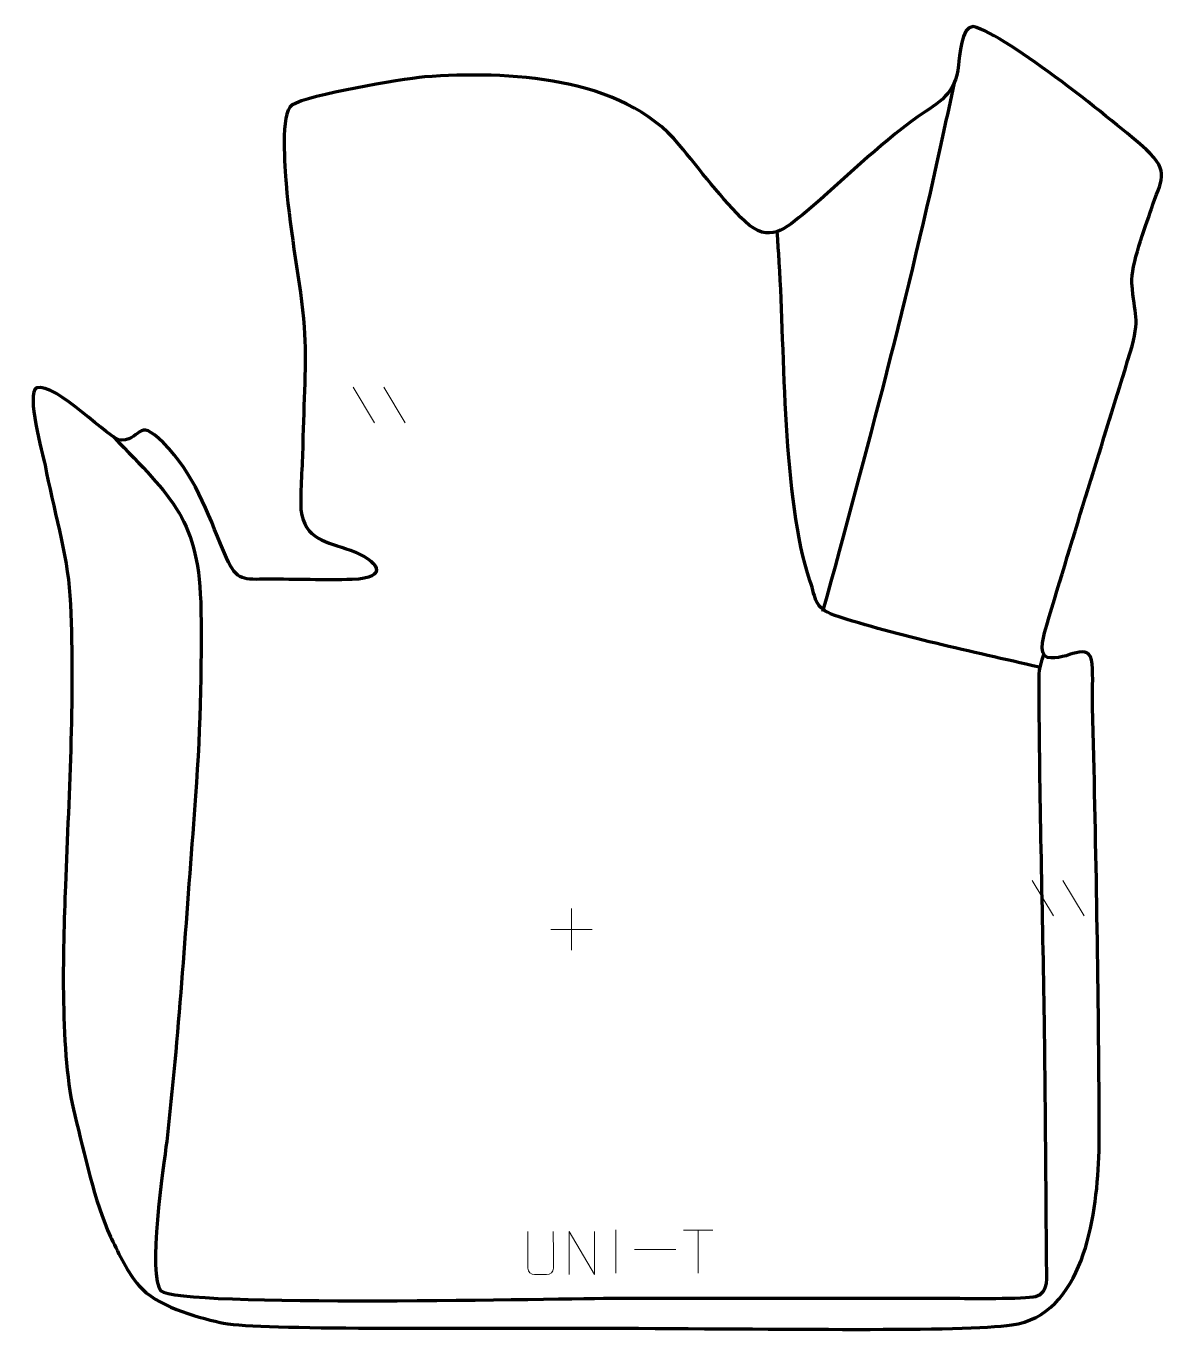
# Model space of a CAD drawing. Header units: millimetres. Extents: x -1112 to -449, y 90 to 846.
import ezdxf

# ---------------------------------------------------------------- set-up
doc = ezdxf.new("R2010")
doc.units = ezdxf.units.MM
doc.header["$MEASUREMENT"] = 0
doc.layers.add('layer 2', color=7, linetype='Continuous')
doc.layers.add('layer 3', color=7, linetype='Continuous')

msp = doc.modelspace()

# ---------------------------------------------------------------- linework, layer by layer
at = {"layer": 'layer 2', "color": 142, "lineweight": 158}
for points, knots in [([(-650.5998, 507.373), (-624.802, 600.7207), (-601.0488, 690.4666), (-580.5411, 785.1081), (-580.5411, 785.1081), (-578.4207, 794.8517), (-576.3023, 804.5955), (-574.1978, 814.3425)], [0, 0, 0, 0, 0.33333333, 0.33333333, 0.33333333, 0.33333333, 1, 1, 1, 1]), ([(-525.4652, 475.1329), (-564.5757, 484.3655), (-606.1884, 492.7811), (-644.2265, 505.2267), (-644.2265, 505.2267), (-655.7606, 509.9245), (-654.2944, 514.0783), (-658.1422, 525.2922), (-658.1422, 525.2922), (-674.0142, 572.673), (-672.5101, 656.6507), (-675.8848, 709.5154), (-675.8848, 709.5154), (-676.1695, 713.9762), (-676.4543, 718.437), (-676.739, 722.8978), (-676.739, 722.8978), (-676.739, 722.8978), (-677.0238, 727.3586), (-677.0238, 727.3586)], [0, 0, 0, 0, 0.16666667, 0.16666667, 0.16666667, 0.16666667, 0.33333333, 0.33333333, 0.33333333, 0.33333333, 0.5, 0.5, 0.5, 0.5, 0.66666667, 0.66666667, 0.66666667, 0.66666667, 1, 1, 1, 1]), ([(-1061.5532, 608.6546), (-1027.2424, 573.097), (-1011.4981, 560.5815), (-1010.7541, 508.0761), (-1010.7541, 508.0761), (-1010.1782, 464.0364), (-1011.5623, 428.308), (-1015.0117, 384.5234), (-1015.0117, 384.5234), (-1019.8451, 322.8338), (-1023.5467, 262.1879), (-1030.5322, 200.5907), (-1030.5322, 200.5907), (-1032.3143, 186.7684), (-1041.869, 122.2494), (-1033.8566, 114.1461), (-1033.8566, 114.1461), (-1024.3502, 104.532), (-797.0639, 109.8462), (-770.3692, 109.8755), (-770.3692, 109.8755), (-705.436, 109.9447), (-640.5029, 109.7983), (-575.5697, 109.8065), (-575.5697, 109.8065), (-567.2647, 109.8095), (-533.1673, 109.3537), (-527.5865, 110.898), (-527.5865, 110.898), (-519.1992, 113.219), (-521.0744, 122.1894), (-521.1202, 129.3867), (-521.1202, 129.3867), (-521.4313, 178.3588), (-521.7165, 227.1312), (-522.4571, 276.1202), (-522.4571, 276.1202), (-523.4135, 338.5635), (-525.2235, 401.3137), (-525.416, 463.725), (-525.416, 463.725), (-525.4428, 472.4192), (-525.4737, 474.252), (-522.7447, 482.5288)], [0, 0, 0, 0, 0.08333333, 0.08333333, 0.08333333, 0.08333333, 0.16666667, 0.16666667, 0.16666667, 0.16666667, 0.25, 0.25, 0.25, 0.25, 0.33333333, 0.33333333, 0.33333333, 0.33333333, 0.41666667, 0.41666667, 0.41666667, 0.41666667, 0.5, 0.5, 0.5, 0.5, 0.58333333, 0.58333333, 0.58333333, 0.58333333, 0.66666667, 0.66666667, 0.66666667, 0.66666667, 0.75, 0.75, 0.75, 0.75, 0.83333333, 0.83333333, 0.83333333, 0.83333333, 1, 1, 1, 1])]:
    msp.add_open_spline(points, degree=3, knots=knots, dxfattribs=at)
at = {"layer": 'layer 3', "color": 242, "lineweight": 158}
msp.add_open_spline([(-881.2994, 816.8822), (-833.3145, 820.1843), (-766.9476, 817.7339), (-733.7371, 777.5965), (-733.7371, 777.5965), (-722.3451, 763.6363), (-708.4299, 745.4095), (-695.7048, 733.1342), (-695.7048, 733.1342), (-681.371, 720.0811), (-672.7845, 728.6063), (-660.0876, 738.9822), (-660.0876, 738.9822), (-637.9931, 757.636), (-619.5735, 776.4575), (-595.8396, 793.7076), (-595.8396, 793.7076), (-583.1563, 802.3198), (-573.7415, 806.9425), (-572.0901, 823.6082), (-572.0901, 823.6082), (-571.6194, 828.3584), (-570.4808, 846.2682), (-563.675, 846.0502), (-563.675, 846.0502), (-543.4794, 840.9446), (-480.313, 789.7745), (-463.5194, 774.9052), (-463.5194, 774.9052), (-449.1212, 761.2924), (-454.9486, 757.5182), (-460.4057, 740.4423), (-460.4057, 740.4423), (-463.9579, 729.5738), (-472.3302, 708.0454), (-471.6739, 697.3951), (-471.6739, 697.3951), (-470.5182, 678.64), (-466.4484, 677.8032), (-472.6474, 657.4125), (-472.6474, 657.4125), (-488.7934, 604.7553), (-505.3523, 552.2196), (-520.9706, 499.4025), (-520.9706, 499.4025), (-522.1848, 495.2963), (-526.5148, 482.627), (-520.5264, 480.7385), (-520.5264, 480.7385), (-509.342, 478.5433), (-496.0176, 491.4923), (-494.7412, 477.0666), (-494.7412, 477.0666), (-494.0905, 469.713), (-494.6245, 459.7993), (-494.4282, 451.9679), (-494.4282, 451.9679), (-492.526, 376.0759), (-491.1773, 300.2198), (-490.6781, 224.3045), (-490.6781, 224.3045), (-490.6089, 213.4981), (-490.3884, 202.0784), (-490.8094, 191.2972), (-490.8094, 191.2972), (-492.309, 155.749), (-500.0627, 100.2292), (-541.2277, 94.3996), (-541.2277, 94.3996), (-569.7106, 90.366), (-674.0015, 92.2283), (-776.493, 92.4885), (-776.493, 92.4885), (-879.3642, 92.7497), (-980.4202, 91.4246), (-999.5919, 95.8298), (-999.5919, 95.8298), (-1014.0614, 99.1546), (-1036.7255, 105.5272), (-1046.6303, 117.1563), (-1046.6303, 117.1563), (-1053.062, 124.7077), (-1058.2076, 135.1872), (-1062.449, 144.1569), (-1062.449, 144.1569), (-1062.449, 144.1569), (-1063.0392, 145.4049), (-1063.0392, 145.4049), (-1063.0392, 145.4049), (-1072.5217, 165.896), (-1078.0439, 193.5781), (-1083.7762, 215.8094), (-1083.7762, 215.8094), (-1092.5579, 250.5429), (-1090.5571, 311.7152), (-1089.1801, 348.6258), (-1089.1801, 348.6258), (-1087.0975, 403.9315), (-1083.5823, 461.45), (-1086.5772, 516.6443), (-1086.5772, 516.6443), (-1088.0748, 540.9793), (-1096.4883, 567.6902), (-1100.9636, 592.1674), (-1100.9636, 592.1674), (-1102.4402, 598.384), (-1111.9375, 634.0669), (-1106.0101, 636.7975), (-1106.0101, 636.7975), (-1094.563, 640.4095), (-1063.3307, 606.0863), (-1056.6585, 606.4853), (-1056.6585, 606.4853), (-1043.7266, 607.2586), (-1048.1015, 621.9601), (-1029.18, 601.54), (-1029.18, 601.54), (-1012.8367, 583.9022), (-1005.305, 560.0653), (-995.8906, 538.4328), (-995.8906, 538.4328), (-989.915, 524.8059), (-985.8619, 526), (-971.9719, 526.0591), (-971.9719, 526.0591), (-955.9735, 526.0964), (-939.0829, 525.4654), (-923.2355, 525.9441), (-923.2355, 525.9441), (-900.8861, 526.6191), (-908.156, 536.9955), (-924.1292, 542.8391), (-924.1292, 542.8391), (-938.0016, 547.9141), (-950.6714, 548.8296), (-952.8222, 566.3004), (-952.8222, 566.3004), (-953.3863, 577.99), (-951.9196, 591.6432), (-951.7274, 603.8042), (-951.7274, 603.8042), (-951.3327, 628.7842), (-949.4094, 651.2778), (-950.9841, 672.0296), (-950.9841, 672.0296), (-953.0434, 699.1663), (-959.0263, 724.0766), (-961.3658, 755.2753), (-961.3658, 755.2753), (-961.9757, 763.41), (-965.0511, 796.0951), (-958.0087, 800.4873), (-958.0087, 800.4873), (-947.9694, 806.7487), (-895.5491, 815.2566), (-881.2994, 816.8822)], degree=3, knots=[0, 0, 0, 0, 0.025, 0.025, 0.025, 0.025, 0.05, 0.05, 0.05, 0.05, 0.075, 0.075, 0.075, 0.075, 0.1, 0.1, 0.1, 0.1, 0.125, 0.125, 0.125, 0.125, 0.15, 0.15, 0.15, 0.15, 0.175, 0.175, 0.175, 0.175, 0.2, 0.2, 0.2, 0.2, 0.225, 0.225, 0.225, 0.225, 0.25, 0.25, 0.25, 0.25, 0.275, 0.275, 0.275, 0.275, 0.3, 0.3, 0.3, 0.3, 0.325, 0.325, 0.325, 0.325, 0.35, 0.35, 0.35, 0.35, 0.375, 0.375, 0.375, 0.375, 0.4, 0.4, 0.4, 0.4, 0.425, 0.425, 0.425, 0.425, 0.45, 0.45, 0.45, 0.45, 0.475, 0.475, 0.475, 0.475, 0.5, 0.5, 0.5, 0.5, 0.525, 0.525, 0.525, 0.525, 0.55, 0.55, 0.55, 0.55, 0.575, 0.575, 0.575, 0.575, 0.6, 0.6, 0.6, 0.6, 0.625, 0.625, 0.625, 0.625, 0.65, 0.65, 0.65, 0.65, 0.675, 0.675, 0.675, 0.675, 0.7, 0.7, 0.7, 0.7, 0.725, 0.725, 0.725, 0.725, 0.75, 0.75, 0.75, 0.75, 0.775, 0.775, 0.775, 0.775, 0.8, 0.8, 0.8, 0.8, 0.825, 0.825, 0.825, 0.825, 0.85, 0.85, 0.85, 0.85, 0.875, 0.875, 0.875, 0.875, 0.9, 0.9, 0.9, 0.9, 0.925, 0.925, 0.925, 0.925, 0.95, 0.95, 0.95, 0.95, 1, 1, 1, 1], dxfattribs=at)
at = {"layer": 'layer 3', "color": 250, "lineweight": 9}
for points in [[(-922.5087, 637.2042), (-922.5087, 637.2042), (-910.1444, 616.6599), (-910.1444, 616.6599)], [(-922.5087, 637.2042), (-922.5087, 637.2042), (-910.1444, 616.6599), (-910.1444, 616.6599)], [(-904.7788, 637.2042), (-904.7788, 637.2042), (-892.4145, 616.6599), (-892.4145, 616.6599)], [(-904.7788, 637.2042), (-904.7788, 637.2042), (-892.4145, 616.6599), (-892.4145, 616.6599)], [(-529.3798, 351.7477), (-529.3798, 351.7477), (-517.0155, 331.2034), (-517.0155, 331.2034)], [(-529.3798, 351.7477), (-529.3798, 351.7477), (-517.0155, 331.2034), (-517.0155, 331.2034)], [(-511.6499, 351.7477), (-511.6499, 351.7477), (-499.2856, 331.2034), (-499.2856, 331.2034)], [(-511.6499, 351.7477), (-511.6499, 351.7477), (-499.2856, 331.2034), (-499.2856, 331.2034)], [(-796.1668, 335.3677), (-796.1668, 335.3677), (-796.1668, 311.3898), (-796.1668, 311.3898)], [(-808.1557, 323.3787), (-808.1557, 323.3787), (-784.1778, 323.3787), (-784.1778, 323.3787)], [(-770.4443, 149.3689), (-770.4443, 149.3689), (-770.4443, 124.3948), (-770.4443, 124.3948)], [(-731.2536, 149.3351), (-731.2536, 149.3351), (-714.2664, 149.3351), (-714.2664, 149.3351)], [(-722.7598, 124.4051), (-722.7598, 124.4051), (-722.7598, 149.3586), (-722.7598, 149.3586)], [(-759.6749, 137.9655), (-759.6749, 137.9655), (-735.6969, 137.9655), (-735.6969, 137.9655)]]:
    msp.add_open_spline(points, degree=3, dxfattribs=at)
for points, knots in [([(-806.7043, 148.4922), (-806.7047, 142.9527), (-806.6089, 132.7509), (-806.6085, 127.2105), (-806.6085, 127.2105), (-806.7483, 124.971), (-808.4255, 123.5448), (-810.5732, 123.5343), (-810.5732, 123.5343), (-812.9051, 123.5347), (-815.237, 123.5347), (-817.5685, 123.5343), (-817.5685, 123.5343), (-819.4935, 123.4328), (-821.4656, 125.2493), (-821.4544, 127.1938), (-821.4544, 127.1938), (-821.4541, 132.7557), (-821.3587, 142.9311), (-821.3591, 148.4922)], [0, 0, 0, 0, 0.16666667, 0.16666667, 0.16666667, 0.16666667, 0.33333333, 0.33333333, 0.33333333, 0.33333333, 0.5, 0.5, 0.5, 0.5, 0.66666667, 0.66666667, 0.66666667, 0.66666667, 1, 1, 1, 1]), ([(-797.5933, 123.5385), (-797.5933, 123.5385), (-797.5933, 148.492), (-797.5933, 148.492), (-797.5933, 148.492), (-797.5933, 148.492), (-782.9385, 123.5385), (-782.9385, 123.5385), (-782.9385, 123.5385), (-782.9385, 123.5385), (-782.9385, 148.492), (-782.9385, 148.492)], [0, 0, 0, 0, 0.25, 0.25, 0.25, 0.25, 0.5, 0.5, 0.5, 0.5, 1, 1, 1, 1])]:
    msp.add_open_spline(points, degree=3, knots=knots, dxfattribs=at)

doc.saveas('drawing.dxf')
